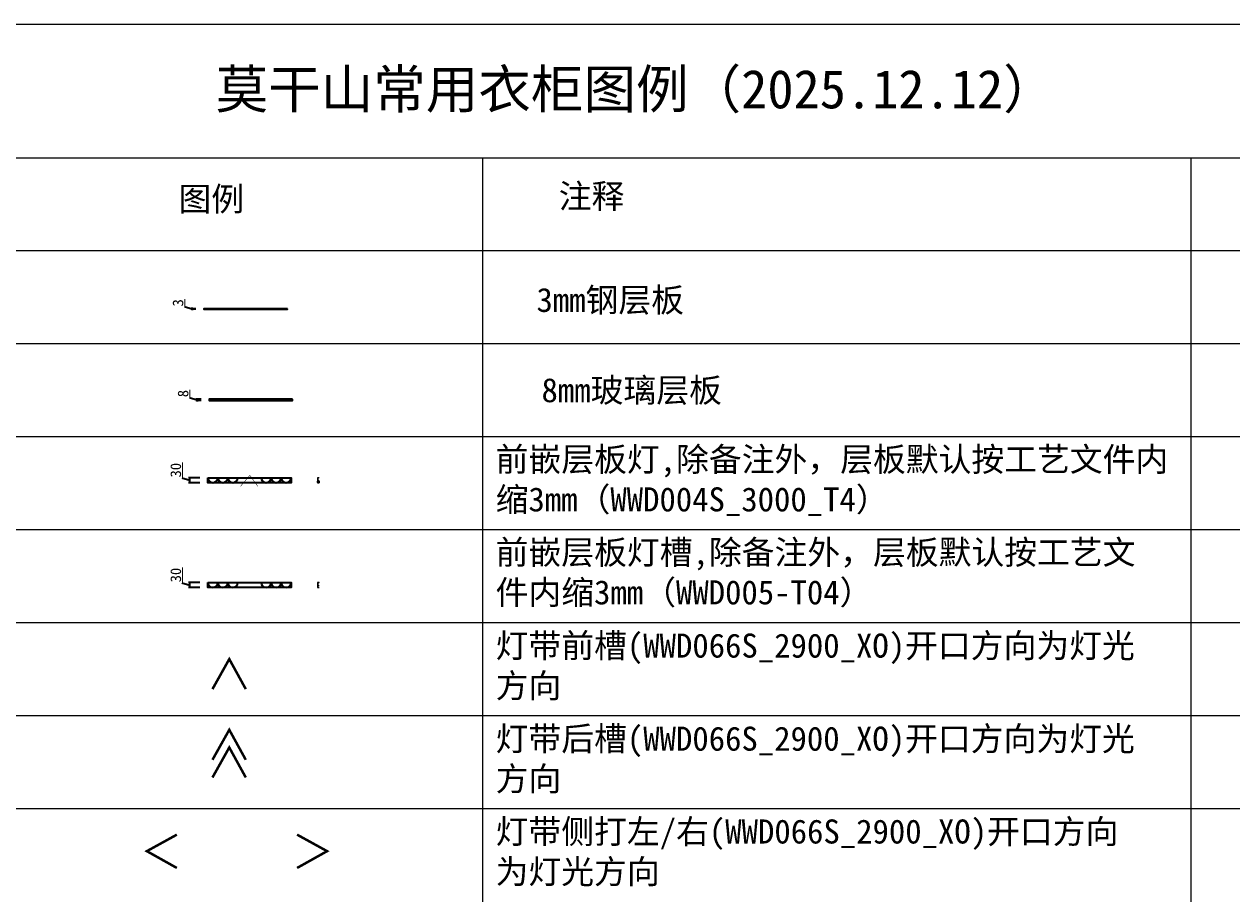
# Model space of a CAD drawing. Header units: millimetres. Extents: x 29318 to 134049, y -332664 to 3734.
# Drawn here: x 36021 to 43257, y -163963 to -158753 of the extents above; entities that cross this region are included whole.
import ezdxf

# ---------------------------------------------------------------- set-up
doc = ezdxf.new("R2010")
doc.units = ezdxf.units.MM
for name, color, linetype, lineweight in [('参考线', 50, 'Continuous', 13), ('样柜剖线色', 5, 'Continuous', 13), ('样柜收口色', 210, 'Continuous', 9)]:
    doc.layers.add(name, color=color, linetype=linetype, lineweight=lineweight)
doc.layers.add('填充', color=7, linetype='Continuous')
doc.styles.add('样式 1', font='italic.shx')
doc.styles.add('绪文字标注', font='')
doc.styles.get('绪文字标注').set_extended_font_data('SimSun')
doc.dimstyles.new('郑科代', dxfattribs={"dimscale": 8, "dimtxt": 8, "dimasz": 0.8, "dimexe": 1, "dimexo": 6, "dimtad": 1, "dimdec": 1, "dimdsep": 46, "dimtxsty": '样式 1', "dimblk": 'ARCHTICK', "dimcen": 2.5, "dimclrd": 83, "dimclre": 83, "dimclrt": 1, "dimadec": 0, "dimazin": 0, "dimtfac": 1, "dimtdec": 1, "dimtmove": 1, "dimatfit": 3, "dimldrblk": 'ARCHTICK', "dimfxl": 1, "dimtfill": 1, "dimtfillclr": 252, "dimarcsym": 0})

# ---------------------------------------------------------------- blocks, each defined once
blk = doc.blocks.new('_ArchTick')
at = {"color": 0, "linetype": 'ByBlock', "const_width": 0.15}
blk.add_lwpolyline([(-0.5, -0.5), (0.5, 0.5)], dxfattribs=at)
blk = doc.blocks.new('*D3072')
at = {"layer": 'Defpoints', "color": 0}
for p in [(37057.7, -160999.8), (37128.6, -160999.8), (37128.6, -161007.8)]:
    blk.add_point(p, dxfattribs=at)
at = {"layer": '样柜剖线色', "color": 83, "linetype": 'Continuous', "lineweight": -2, "ltscale": 3}
for p, q in [((37010.2, -160943.1), (37010.2, -160989.6)), ((37010.2, -160989.6), (37057.7, -161003.8)), ((37080.6, -160999.8), (37049.7, -160999.8)), ((37057.7, -160999.8), (37057.7, -160993.4)), ((37057.7, -161007.8), (37057.7, -160999.8)), ((37080.6, -161007.8), (37049.7, -161007.8)), ((37057.7, -161007.8), (37057.7, -161014.2))]:
    blk.add_line(p, q, dxfattribs=at)
at = {"layer": '样柜剖线色', "color": 83, "lineweight": -2, "xscale": 6.4, "yscale": 6.4, "zscale": 6.4}
for p, rotation in [((37057.7, -160999.8), 270), ((37057.7, -161007.8), 90)]:
    blk.add_blockref('_ArchTick', p, dxfattribs=dict(at, rotation=rotation))
at = {"layer": '样柜剖线色', "color": 1, "insert": (36973.2, -160966.3), "char_height": 64, "attachment_point": 5, "rotation": 90, "style": '绪文字标注', "bg_fill": 3, "box_fill_scale": 1.1, "bg_fill_color": 257, "bg_fill_transparency": 0}
blk.add_mtext('8', dxfattribs=at)
blk = doc.blocks.new('*D3074')
at = {"layer": 'Defpoints', "color": 0}
for p in [(37027.4, -160457.6), (37098.3, -160457.6), (37098.3, -160460.6)]:
    blk.add_point(p, dxfattribs=at)
at = {"layer": '样柜剖线色', "color": 83, "linetype": 'Continuous', "lineweight": -2, "ltscale": 3}
for p, q in [((36979.9, -160400.2), (36979.9, -160444.8)), ((36979.9, -160444.8), (37027.4, -160459.1)), ((37050.3, -160457.6), (37019.4, -160457.6)), ((37050.3, -160460.6), (37019.4, -160460.6)), ((37027.4, -160457.6), (37027.4, -160451.2)), ((37027.4, -160460.6), (37027.4, -160457.6)), ((37027.4, -160460.6), (37027.4, -160467))]:
    blk.add_line(p, q, dxfattribs=at)
at = {"layer": '样柜剖线色', "color": 83, "lineweight": -2, "xscale": 6.4, "yscale": 6.4, "zscale": 6.4}
for p, rotation in [((37027.4, -160457.6), 270), ((37027.4, -160460.6), 90)]:
    blk.add_blockref('_ArchTick', p, dxfattribs=dict(at, rotation=rotation))
at = {"layer": '样柜剖线色', "color": 1, "insert": (36942.9, -160422.5), "char_height": 64, "attachment_point": 5, "rotation": 90, "style": '绪文字标注', "bg_fill": 3, "box_fill_scale": 1.1, "bg_fill_color": 257, "bg_fill_transparency": 0}
blk.add_mtext('3', dxfattribs=at)
blk = doc.blocks.new('*D3075')
at = {"layer": 'Defpoints', "color": 0}
for p in [(37014, -161470.1), (37120.9, -161470.1), (37120.9, -161500.1)]:
    blk.add_point(p, dxfattribs=at)
at = {"layer": '样柜剖线色', "color": 83, "linetype": 'Continuous', "lineweight": -2, "ltscale": 3}
for p, q in [((36966.5, -161379.3), (36966.5, -161470.9)), ((36966.5, -161470.9), (37014, -161485.1)), ((37072.9, -161470.1), (37006, -161470.1)), ((37072.9, -161500.1), (37006, -161500.1)), ((37014, -161500.1), (37014, -161470.1))]:
    blk.add_line(p, q, dxfattribs=at)
at = {"layer": '样柜剖线色', "color": 83, "lineweight": -2, "xscale": 6.4, "yscale": 6.4, "zscale": 6.4}
for p, rotation in [((37014, -161470.1), 90), ((37014, -161500.1), 270)]:
    blk.add_blockref('_ArchTick', p, dxfattribs=dict(at, rotation=rotation))
at = {"layer": '样柜剖线色', "color": 1, "insert": (36929.5, -161425.1), "char_height": 64, "attachment_point": 5, "rotation": 90, "style": '绪文字标注', "bg_fill": 3, "box_fill_scale": 1.1, "bg_fill_color": 257, "bg_fill_transparency": 0}
blk.add_mtext('30', dxfattribs=at)
blk = doc.blocks.new('*D3076')
at = {"layer": 'Defpoints', "color": 0}
for p in [(37014, -162098.4), (37120.9, -162098.4), (37120.9, -162128.4)]:
    blk.add_point(p, dxfattribs=at)
at = {"layer": '样柜剖线色', "color": 83, "linetype": 'Continuous', "lineweight": -2, "ltscale": 3}
for p, q in [((36966.5, -162007.6), (36966.5, -162099.2)), ((36966.5, -162099.2), (37014, -162113.4)), ((37072.9, -162098.4), (37006, -162098.4)), ((37072.9, -162128.4), (37006, -162128.4)), ((37014, -162128.4), (37014, -162098.4))]:
    blk.add_line(p, q, dxfattribs=at)
at = {"layer": '样柜剖线色', "color": 83, "lineweight": -2, "xscale": 6.4, "yscale": 6.4, "zscale": 6.4}
for p, rotation in [((37014, -162098.4), 90), ((37014, -162128.4), 270)]:
    blk.add_blockref('_ArchTick', p, dxfattribs=dict(at, rotation=rotation))
at = {"layer": '样柜剖线色', "color": 1, "insert": (36929.5, -162053.4), "char_height": 64, "attachment_point": 5, "rotation": 90, "style": '绪文字标注', "bg_fill": 3, "box_fill_scale": 1.1, "bg_fill_color": 257, "bg_fill_transparency": 0}
blk.add_mtext('30', dxfattribs=at)

msp = doc.modelspace()

# ---------------------------------------------------------------- linework, layer by layer
at = {"color": 5}
msp.add_lwpolyline([(37598.35, -160457.6), (37098.35, -160457.6), (37098.35, -160460.6), (37598.35, -160460.6)], close=True, dxfattribs=at)
at = {"color": 4}
msp.add_lwpolyline([(37628.63, -160999.81), (37128.63, -160999.81), (37128.63, -161007.81), (37628.63, -161007.81)], close=True, dxfattribs=at)
at = {"color": 3}
for points in [[(37120.85, -161470.11), (37620.85, -161470.11), (37620.85, -161500.11), (37120.85, -161500.11)], [(37120.85, -162098.42), (37620.85, -162098.42), (37620.85, -162128.42), (37120.85, -162128.42)]]:
    msp.add_lwpolyline(points, close=True, dxfattribs=at)
at = {"color": 2, "ltscale": 3, "const_width": 15}
for points in [[(37149.18, -162736.71), (37249.89, -162556.9), (37348.82, -162736.71)], [(37149.18, -163160.2), (37249.89, -162980.4), (37348.82, -163160.2)], [(37149.18, -163266.17), (37249.89, -163086.36), (37348.82, -163266.17)], [(36935.85, -163808.19), (36756.05, -163707.49), (36935.85, -163608.55)], [(37656.19, -163808.19), (37835.99, -163707.49), (37656.19, -163608.55)]]:
    msp.add_lwpolyline(points, dxfattribs=at)
at = {"color": 3}
for centre in [(37210.85, -161470.11), (37270.85, -161470.11), (37470.85, -161470.11), (37530.85, -161470.11), (37590.85, -161470.11), (37210.85, -162098.42), (37270.85, -162098.42), (37470.85, -162098.42), (37530.85, -162098.42), (37590.85, -162098.42)]:
    msp.add_arc(centre, 30, 180, 0, dxfattribs=at)
at = {"layer": '参考线', "color": 2, "const_width": 3}
msp.add_lwpolyline([(37317.35, -161521.84), (37373, -161456.29), (37421.51, -161522.14)], dxfattribs=at)
at = {"layer": '填充', "color": 2}
msp.add_lwpolyline([(37787.25, -161499.11), (37780.25, -161499.11), (37780.25, -161490.11), (37787.25, -161490.11)], close=True, dxfattribs=at)
at = {"layer": '样柜剖线色', "color": 127, "ltscale": 3}
for p, q in [((29317.57, -158753.15), (50405.55, -158753.15)), ((29317.57, -159553.15), (50405.55, -159553.15)), ((38767.57, -159553.15), (38767.57, -169020.05)), ((43011.56, -159553.15), (43011.56, -169020.05)), ((43011.56, -159553.15), (43011.56, -169020.05)), ((29317.57, -160110.05), (50405.55, -160110.05)), ((29317.57, -160666.93), (50405.55, -160666.93)), ((29317.57, -161223.8), (50405.55, -161223.8)), ((29317.57, -161223.8), (50405.55, -161223.8)), ((29317.57, -161780.68), (50405.55, -161780.68)), ((29317.57, -162337.55), (50405.55, -162337.55)), ((29317.57, -162337.55), (50405.55, -162337.55)), ((29317.57, -162894.43), (50405.55, -162894.43)), ((29317.57, -163451.3), (50405.55, -163451.3)), ((29317.57, -163451.3), (50405.55, -163451.3))]:
    msp.add_line(p, q, dxfattribs=at)
at = {"layer": '样柜收口色', "color": 3}
for p, q in [((37789.25, -161470.11), (37779.25, -161470.11)), ((37779.25, -161470.11), (37779.25, -161500.11)), ((37779.25, -161500.11), (37789.25, -161500.11)), ((37789.25, -161471.11), (37780.25, -161471.11)), ((37780.25, -161471.11), (37780.25, -161489.11)), ((37789.25, -161489.11), (37780.25, -161489.11)), ((37789.25, -161490.11), (37780.25, -161490.11)), ((37780.25, -161499.11), (37789.25, -161499.11)), ((37789.25, -161471.11), (37789.25, -161470.11)), ((37789.25, -161490.11), (37789.25, -161489.11)), ((37789.25, -161499.11), (37789.25, -161500.11)), ((37789.25, -162098.45), (37779.25, -162098.45)), ((37779.25, -162098.45), (37779.25, -162128.45)), ((37779.25, -162128.45), (37789.25, -162128.45)), ((37789.25, -162099.45), (37780.25, -162099.45)), ((37780.25, -162099.45), (37780.25, -162117.45)), ((37789.25, -162117.45), (37780.25, -162117.45)), ((37789.25, -162118.45), (37780.25, -162118.45)), ((37780.25, -162118.45), (37780.25, -162127.45)), ((37780.25, -162127.45), (37789.25, -162127.45)), ((37789.25, -162099.45), (37789.25, -162098.45)), ((37789.25, -162118.45), (37789.25, -162117.45)), ((37789.25, -162127.45), (37789.25, -162128.45))]:
    msp.add_line(p, q, dxfattribs=at)
at = {"layer": '样柜收口色'}
msp.add_line((37780.25, -161490.11), (37780.25, -161499.11), dxfattribs=at)

# ---------------------------------------------------------------- texts
at = {"layer": '样柜剖线色', "color": 0, "ltscale": 3, "attachment_point": 1, "style": '绪文字标注'}
for s, insert, char_height, width in [('莫干山常用衣柜图例（2025.12.12）', (37168.2, -159026.66), 230.8224, 6480.4698), ('注释', (39223.91, -159711.49), 144.146, 2158.044), ('图例', (36945.42, -159728.34), 144.146, 2158.044), ('3mm钢层板', (39090.43, -160333.2), 144.146, 3168.1778), ('8mm玻璃层板', (39120.71, -160873.68), 144.146, 3168.1778), ('前嵌层板灯,除备注外，层板默认按工艺文件内缩3mm（WWD004S_3000_T4）', (38845.78, -161287.72), 144.1458, 4114.4577), ('前嵌层板灯槽,除备注外，层板默认按工艺文件内缩3mm（WWD005-T04）', (38845.78, -161844.59), 144.1458, 3935.0224), ('灯带前槽(WWD066S_2900_XO)开口方向为灯光方向', (38845.78, -162403.92), 144.1458, 3963.779), ('灯带后槽(WWD066S_2900_XO)开口方向为灯光\\P方向', (38845.78, -162961.56), 144.1458, 4155.4902), ('灯带侧打左/右(WWD066S_2900_XO)开口方向\\P为灯光方向', (38845.78, -163517.63), 144.1458, 4251.3457)]:
    msp.add_mtext(s, dxfattribs=dict(at, insert=insert, char_height=char_height, width=width))

# ---------------------------------------------------------------- next in the draw order: dimensions: what is measured, and where the dimension line sits
at = {"layer": '样柜剖线色', "color": 0, "ltscale": 3}
for base, p1, p2, picture, middle in [((37027.38, -160457.6), (37098.35, -160460.6), (37098.35, -160457.6), '*D3074', (36942.88, -160439.85)), ((37057.66, -160999.81), (37128.63, -161007.81), (37128.63, -160999.81), '*D3072', (36973.16, -160984.56)), ((37013.96, -161470.11), (37120.85, -161500.11), (37120.85, -161470.11), '*D3075', (36929.46, -161465.86)), ((37013.96, -162098.42), (37120.85, -162128.42), (37120.85, -162098.42), '*D3076', (36929.46, -162094.17))]:
    dim = msp.add_linear_dim(base=base, p1=p1, p2=p2, angle=90, dimstyle='郑科代', override={"dimtxsty": '绪文字标注', "dimfxl": 20, "dimfxlon": 1, "dimtfillclr": 0, "dimarcsym": 1}, dxfattribs=at)
    dim.commit()
    dim.dimension.update_dxf_attribs({"geometry": picture, "text_midpoint": middle})

# ---------------------------------------------------------------- next in the draw order: linework, layer by layer
at = {"color": 3}
for centre in [(37150.85, -161470.11), (37150.85, -162098.42)]:
    msp.add_arc(centre, 30, 180, 0, dxfattribs=at)

doc.saveas('drawing.dxf')
